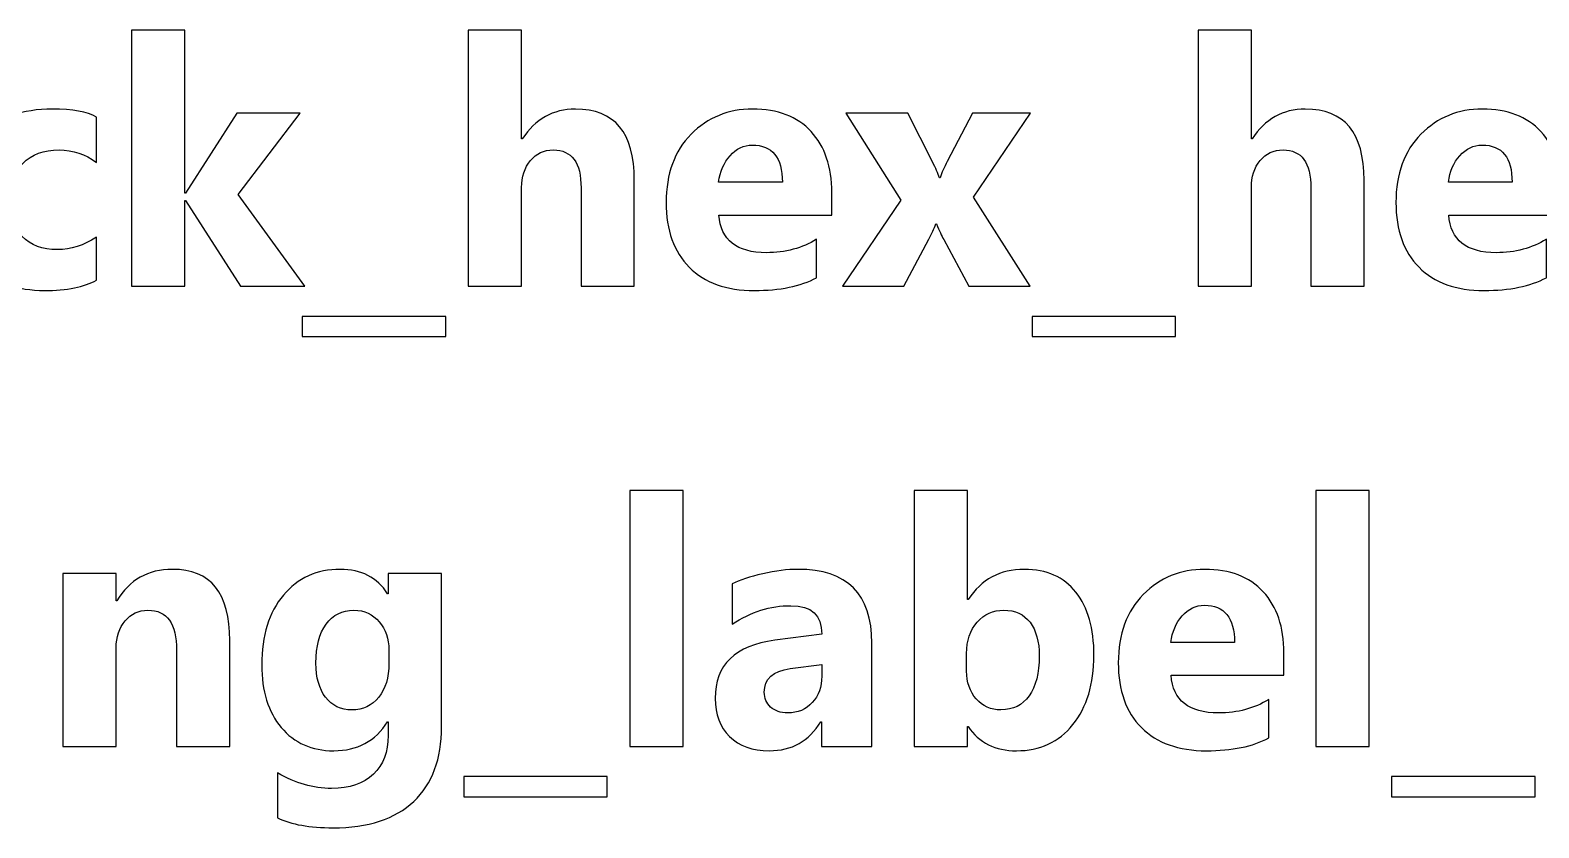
# Model space of a CAD drawing. Header units: centimetres. Extents: x -8 to 8, y -13.2 to 13.9.
# Drawn here: x -2.91 to 0.783, y 9.652 to 11.603 of the extents above; entities that cross this region are included whole.
import ezdxf

# ---------------------------------------------------------------- set-up
doc = ezdxf.new("R2010")
doc.units = ezdxf.units.CM
doc.header["$MEASUREMENT"] = 0
doc.layers.add('Layer 1', color=7, linetype='Continuous')

msp = doc.modelspace()

# ---------------------------------------------------------------- linework, layer by layer
at = {"layer": 'Layer 1'}
for points, knots in [([(-2.23838, 10.97678), (-2.23838, 10.97678), (-2.39516, 10.97678), (-2.39516, 10.97678), (-2.39516, 10.97678), (-2.39516, 10.97678), (-2.53034, 11.18675), (-2.53034, 11.18675), (-2.53034, 11.18675), (-2.53034, 11.18675), (-2.53204, 11.18675), (-2.53204, 11.18675), (-2.53204, 11.18675), (-2.53204, 11.18675), (-2.53204, 10.97678), (-2.53204, 10.97678), (-2.53204, 10.97678), (-2.53204, 10.97678), (-2.66257, 10.97678), (-2.66257, 10.97678), (-2.66257, 10.97678), (-2.66257, 10.97678), (-2.66257, 11.60346), (-2.66257, 11.60346), (-2.66257, 11.60346), (-2.66257, 11.60346), (-2.53204, 11.60346), (-2.53204, 11.60346), (-2.53204, 11.60346), (-2.53204, 11.60346), (-2.53204, 11.20453), (-2.53204, 11.20453), (-2.53204, 11.20453), (-2.53204, 11.20453), (-2.53034, 11.20453), (-2.53034, 11.20453), (-2.53034, 11.20453), (-2.53034, 11.20453), (-2.40419, 11.40012), (-2.40419, 11.40012), (-2.40419, 11.40012), (-2.40419, 11.40012), (-2.24925, 11.40012), (-2.24925, 11.40012), (-2.24925, 11.40012), (-2.24925, 11.40012), (-2.40095, 11.20129), (-2.40095, 11.20129), (-2.40095, 11.20129), (-2.40095, 11.20129), (-2.23838, 10.97678), (-2.23838, 10.97678)], [0, 0, 0, 0, 0.0714286, 0.0714286, 0.0714286, 0.0714286, 0.1428571, 0.1428571, 0.1428571, 0.1428571, 0.2142857, 0.2142857, 0.2142857, 0.2142857, 0.2857143, 0.2857143, 0.2857143, 0.2857143, 0.3571429, 0.3571429, 0.3571429, 0.3571429, 0.4285714, 0.4285714, 0.4285714, 0.4285714, 0.5, 0.5, 0.5, 0.5, 0.5714286, 0.5714286, 0.5714286, 0.5714286, 0.6428571, 0.6428571, 0.6428571, 0.6428571, 0.7142857, 0.7142857, 0.7142857, 0.7142857, 0.7857143, 0.7857143, 0.7857143, 0.7857143, 0.8571429, 0.8571429, 0.8571429, 0.8571429, 1, 1, 1, 1]), ([(-1.4315, 10.97678), (-1.4315, 10.97678), (-1.56175, 10.97678), (-1.56175, 10.97678), (-1.56175, 10.97678), (-1.56175, 10.97678), (-1.56175, 11.21738), (-1.56175, 11.21738), (-1.56175, 11.21738), (-1.56175, 11.27946), (-1.58433, 11.31037), (-1.62963, 11.31037), (-1.62963, 11.31037), (-1.65277, 11.31037), (-1.67154, 11.30176), (-1.68579, 11.2844), (-1.68579, 11.2844), (-1.70018, 11.26705), (-1.70738, 11.24489), (-1.70738, 11.21822), (-1.70738, 11.21822), (-1.70738, 11.21822), (-1.70738, 10.97678), (-1.70738, 10.97678), (-1.70738, 10.97678), (-1.70738, 10.97678), (-1.83791, 10.97678), (-1.83791, 10.97678), (-1.83791, 10.97678), (-1.83791, 10.97678), (-1.83791, 11.60346), (-1.83791, 11.60346), (-1.83791, 11.60346), (-1.83791, 11.60346), (-1.70738, 11.60346), (-1.70738, 11.60346), (-1.70738, 11.60346), (-1.70738, 11.60346), (-1.70738, 11.33732), (-1.70738, 11.33732), (-1.70738, 11.33732), (-1.70738, 11.33732), (-1.70568, 11.33732), (-1.70568, 11.33732), (-1.70568, 11.33732), (-1.67365, 11.386), (-1.63033, 11.41042), (-1.57544, 11.41042), (-1.57544, 11.41042), (-1.47948, 11.41042), (-1.4315, 11.35256), (-1.4315, 11.23685), (-1.4315, 11.23685), (-1.4315, 11.23685), (-1.4315, 10.97678), (-1.4315, 10.97678)], [0, 0, 0, 0, 0.0666667, 0.0666667, 0.0666667, 0.0666667, 0.1333333, 0.1333333, 0.1333333, 0.1333333, 0.2, 0.2, 0.2, 0.2, 0.2666667, 0.2666667, 0.2666667, 0.2666667, 0.3333333, 0.3333333, 0.3333333, 0.3333333, 0.4, 0.4, 0.4, 0.4, 0.4666667, 0.4666667, 0.4666667, 0.4666667, 0.5333333, 0.5333333, 0.5333333, 0.5333333, 0.6, 0.6, 0.6, 0.6, 0.6666667, 0.6666667, 0.6666667, 0.6666667, 0.7333333, 0.7333333, 0.7333333, 0.7333333, 0.8, 0.8, 0.8, 0.8, 0.8666667, 0.8666667, 0.8666667, 0.8666667, 1, 1, 1, 1]), ([(0.35512, 10.97678), (0.35512, 10.97678), (0.22487, 10.97678), (0.22487, 10.97678), (0.22487, 10.97678), (0.22487, 10.97678), (0.22487, 11.21738), (0.22487, 11.21738), (0.22487, 11.21738), (0.22487, 11.27946), (0.20229, 11.31037), (0.15699, 11.31037), (0.15699, 11.31037), (0.13385, 11.31037), (0.11508, 11.30176), (0.10083, 11.2844), (0.10083, 11.2844), (0.08644, 11.26705), (0.07924, 11.24489), (0.07924, 11.21822), (0.07924, 11.21822), (0.07924, 11.21822), (0.07924, 10.97678), (0.07924, 10.97678), (0.07924, 10.97678), (0.07924, 10.97678), (-0.05129, 10.97678), (-0.05129, 10.97678), (-0.05129, 10.97678), (-0.05129, 10.97678), (-0.05129, 11.60346), (-0.05129, 11.60346), (-0.05129, 11.60346), (-0.05129, 11.60346), (0.07924, 11.60346), (0.07924, 11.60346), (0.07924, 11.60346), (0.07924, 11.60346), (0.07924, 11.33732), (0.07924, 11.33732), (0.07924, 11.33732), (0.07924, 11.33732), (0.08094, 11.33732), (0.08094, 11.33732), (0.08094, 11.33732), (0.11297, 11.386), (0.15629, 11.41042), (0.21118, 11.41042), (0.21118, 11.41042), (0.30714, 11.41042), (0.35512, 11.35256), (0.35512, 11.23685), (0.35512, 11.23685), (0.35512, 11.23685), (0.35512, 10.97678), (0.35512, 10.97678)], [0, 0, 0, 0, 0.0666667, 0.0666667, 0.0666667, 0.0666667, 0.1333333, 0.1333333, 0.1333333, 0.1333333, 0.2, 0.2, 0.2, 0.2, 0.2666667, 0.2666667, 0.2666667, 0.2666667, 0.3333333, 0.3333333, 0.3333333, 0.3333333, 0.4, 0.4, 0.4, 0.4, 0.4666667, 0.4666667, 0.4666667, 0.4666667, 0.5333333, 0.5333333, 0.5333333, 0.5333333, 0.6, 0.6, 0.6, 0.6, 0.6666667, 0.6666667, 0.6666667, 0.6666667, 0.7333333, 0.7333333, 0.7333333, 0.7333333, 0.8, 0.8, 0.8, 0.8, 0.8666667, 0.8666667, 0.8666667, 0.8666667, 1, 1, 1, 1]), ([(-2.74822, 10.99202), (-2.77771, 10.97495), (-2.82033, 10.96648), (-2.87593, 10.96648), (-2.87593, 10.96648), (-2.94098, 10.96648), (-2.99361, 10.98609), (-3.03383, 11.0256), (-3.03383, 11.0256), (-3.07405, 11.06497), (-3.09423, 11.11577), (-3.09423, 11.17815), (-3.09423, 11.17815), (-3.09423, 11.25011), (-3.07264, 11.3067), (-3.0296, 11.34819), (-3.0296, 11.34819), (-2.98642, 11.38967), (-2.9287, 11.41042), (-2.85645, 11.41042), (-2.85645, 11.41042), (-2.80664, 11.41042), (-2.77052, 11.40378), (-2.74822, 11.39066), (-2.74822, 11.39066), (-2.74822, 11.39066), (-2.74822, 11.27975), (-2.74822, 11.27975), (-2.74822, 11.27975), (-2.77545, 11.30021), (-2.80593, 11.31037), (-2.83952, 11.31037), (-2.83952, 11.31037), (-2.87705, 11.31037), (-2.90669, 11.2995), (-2.9287, 11.27749), (-2.9287, 11.27749), (-2.95057, 11.25562), (-2.96158, 11.22542), (-2.96158, 11.18675), (-2.96158, 11.18675), (-2.96158, 11.14936), (-2.951, 11.11987), (-2.93011, 11.09856), (-2.93011, 11.09856), (-2.90923, 11.07711), (-2.8803, 11.06653), (-2.84375, 11.06653), (-2.84375, 11.06653), (-2.81116, 11.06653), (-2.77941, 11.07669), (-2.74822, 11.09715), (-2.74822, 11.09715), (-2.74822, 11.09715), (-2.74822, 10.99202), (-2.74822, 10.99202)], [0, 0, 0, 0, 0.0666667, 0.0666667, 0.0666667, 0.0666667, 0.1333333, 0.1333333, 0.1333333, 0.1333333, 0.2, 0.2, 0.2, 0.2, 0.2666667, 0.2666667, 0.2666667, 0.2666667, 0.3333333, 0.3333333, 0.3333333, 0.3333333, 0.4, 0.4, 0.4, 0.4, 0.4666667, 0.4666667, 0.4666667, 0.4666667, 0.5333333, 0.5333333, 0.5333333, 0.5333333, 0.6, 0.6, 0.6, 0.6, 0.6666667, 0.6666667, 0.6666667, 0.6666667, 0.7333333, 0.7333333, 0.7333333, 0.7333333, 0.8, 0.8, 0.8, 0.8, 0.8666667, 0.8666667, 0.8666667, 0.8666667, 1, 1, 1, 1]), ([(-0.94791, 11.15119), (-0.94791, 11.15119), (-1.22407, 11.15119), (-1.22407, 11.15119), (-1.22407, 11.15119), (-1.21969, 11.08981), (-1.18089, 11.05905), (-1.10793, 11.05905), (-1.10793, 11.05905), (-1.06136, 11.05905), (-1.02044, 11.07005), (-0.98516, 11.09207), (-0.98516, 11.09207), (-0.98516, 11.09207), (-0.98516, 10.99781), (-0.98516, 10.99781), (-0.98516, 10.99781), (-1.02425, 10.97692), (-1.07505, 10.96648), (-1.13771, 10.96648), (-1.13771, 10.96648), (-1.206, 10.96648), (-1.25906, 10.98539), (-1.29688, 11.02335), (-1.29688, 11.02335), (-1.33456, 11.06116), (-1.35347, 11.11408), (-1.35347, 11.18182), (-1.35347, 11.18182), (-1.35347, 11.25209), (-1.33315, 11.30783), (-1.29222, 11.34889), (-1.29222, 11.34889), (-1.25144, 11.38995), (-1.20135, 11.41042), (-1.1418, 11.41042), (-1.1418, 11.41042), (-1.08013, 11.41042), (-1.0323, 11.39207), (-0.99857, 11.35552), (-0.99857, 11.35552), (-0.96484, 11.31883), (-0.94791, 11.26902), (-0.94791, 11.20623), (-0.94791, 11.20623), (-0.94791, 11.20623), (-0.94791, 11.15119), (-0.94791, 11.15119)], [0, 0, 0, 0, 0.0769231, 0.0769231, 0.0769231, 0.0769231, 0.1538462, 0.1538462, 0.1538462, 0.1538462, 0.2307692, 0.2307692, 0.2307692, 0.2307692, 0.3076923, 0.3076923, 0.3076923, 0.3076923, 0.3846154, 0.3846154, 0.3846154, 0.3846154, 0.4615385, 0.4615385, 0.4615385, 0.4615385, 0.5384615, 0.5384615, 0.5384615, 0.5384615, 0.6153846, 0.6153846, 0.6153846, 0.6153846, 0.6923077, 0.6923077, 0.6923077, 0.6923077, 0.7692308, 0.7692308, 0.7692308, 0.7692308, 0.8461538, 0.8461538, 0.8461538, 0.8461538, 1, 1, 1, 1]), ([(-0.46136, 11.40012), (-0.46136, 11.40012), (-0.60106, 11.19508), (-0.60106, 11.19508), (-0.60106, 11.19508), (-0.60106, 11.19508), (-0.4622, 10.97678), (-0.4622, 10.97678), (-0.4622, 10.97678), (-0.4622, 10.97678), (-0.61263, 10.97678), (-0.61263, 10.97678), (-0.61263, 10.97678), (-0.61263, 10.97678), (-0.67387, 11.09094), (-0.67387, 11.09094), (-0.67387, 11.09094), (-0.67881, 11.09997), (-0.68474, 11.11281), (-0.69165, 11.12932), (-0.69165, 11.12932), (-0.69165, 11.12932), (-0.6932, 11.12932), (-0.6932, 11.12932), (-0.6932, 11.12932), (-0.69744, 11.11775), (-0.70308, 11.10533), (-0.71028, 11.09207), (-0.71028, 11.09207), (-0.71028, 11.09207), (-0.7718, 10.97678), (-0.7718, 10.97678), (-0.7718, 10.97678), (-0.7718, 10.97678), (-0.92194, 10.97678), (-0.92194, 10.97678), (-0.92194, 10.97678), (-0.92194, 10.97678), (-0.77886, 11.1876), (-0.77886, 11.1876), (-0.77886, 11.1876), (-0.77886, 11.1876), (-0.9132, 11.40012), (-0.9132, 11.40012), (-0.9132, 11.40012), (-0.9132, 11.40012), (-0.76192, 11.40012), (-0.76192, 11.40012), (-0.76192, 11.40012), (-0.76192, 11.40012), (-0.70153, 11.28144), (-0.70153, 11.28144), (-0.70153, 11.28144), (-0.69348, 11.26578), (-0.68784, 11.25251), (-0.68459, 11.24179), (-0.68459, 11.24179), (-0.68459, 11.24179), (-0.6829, 11.24179), (-0.6829, 11.24179), (-0.6829, 11.24179), (-0.67853, 11.25477), (-0.6726, 11.26818), (-0.66512, 11.28229), (-0.66512, 11.28229), (-0.66512, 11.28229), (-0.6036, 11.40012), (-0.6036, 11.40012), (-0.6036, 11.40012), (-0.6036, 11.40012), (-0.46136, 11.40012), (-0.46136, 11.40012)], [0, 0, 0, 0, 0.0526316, 0.0526316, 0.0526316, 0.0526316, 0.1052632, 0.1052632, 0.1052632, 0.1052632, 0.1578947, 0.1578947, 0.1578947, 0.1578947, 0.2105263, 0.2105263, 0.2105263, 0.2105263, 0.2631579, 0.2631579, 0.2631579, 0.2631579, 0.3157895, 0.3157895, 0.3157895, 0.3157895, 0.3684211, 0.3684211, 0.3684211, 0.3684211, 0.4210526, 0.4210526, 0.4210526, 0.4210526, 0.4736842, 0.4736842, 0.4736842, 0.4736842, 0.5263158, 0.5263158, 0.5263158, 0.5263158, 0.5789474, 0.5789474, 0.5789474, 0.5789474, 0.6315789, 0.6315789, 0.6315789, 0.6315789, 0.6842105, 0.6842105, 0.6842105, 0.6842105, 0.7368421, 0.7368421, 0.7368421, 0.7368421, 0.7894737, 0.7894737, 0.7894737, 0.7894737, 0.8421053, 0.8421053, 0.8421053, 0.8421053, 0.8947368, 0.8947368, 0.8947368, 0.8947368, 1, 1, 1, 1]), ([(0.83871, 11.15119), (0.83871, 11.15119), (0.56255, 11.15119), (0.56255, 11.15119), (0.56255, 11.15119), (0.56693, 11.08981), (0.60573, 11.05905), (0.67869, 11.05905), (0.67869, 11.05905), (0.72526, 11.05905), (0.76618, 11.07005), (0.80146, 11.09207), (0.80146, 11.09207), (0.80146, 11.09207), (0.80146, 10.99781), (0.80146, 10.99781), (0.80146, 10.99781), (0.76237, 10.97692), (0.71157, 10.96648), (0.64891, 10.96648), (0.64891, 10.96648), (0.58062, 10.96648), (0.52756, 10.98539), (0.48974, 11.02335), (0.48974, 11.02335), (0.45206, 11.06116), (0.43315, 11.11408), (0.43315, 11.18182), (0.43315, 11.18182), (0.43315, 11.25209), (0.45347, 11.30783), (0.4944, 11.34889), (0.4944, 11.34889), (0.53518, 11.38995), (0.58527, 11.41042), (0.64482, 11.41042), (0.64482, 11.41042), (0.70649, 11.41042), (0.75432, 11.39207), (0.78805, 11.35552), (0.78805, 11.35552), (0.82178, 11.31883), (0.83871, 11.26902), (0.83871, 11.20623), (0.83871, 11.20623), (0.83871, 11.20623), (0.83871, 11.15119), (0.83871, 11.15119)], [0, 0, 0, 0, 0.0769231, 0.0769231, 0.0769231, 0.0769231, 0.1538462, 0.1538462, 0.1538462, 0.1538462, 0.2307692, 0.2307692, 0.2307692, 0.2307692, 0.3076923, 0.3076923, 0.3076923, 0.3076923, 0.3846154, 0.3846154, 0.3846154, 0.3846154, 0.4615385, 0.4615385, 0.4615385, 0.4615385, 0.5384615, 0.5384615, 0.5384615, 0.5384615, 0.6153846, 0.6153846, 0.6153846, 0.6153846, 0.6923077, 0.6923077, 0.6923077, 0.6923077, 0.7692308, 0.7692308, 0.7692308, 0.7692308, 0.8461538, 0.8461538, 0.8461538, 0.8461538, 1, 1, 1, 1]), ([(-1.06898, 11.23149), (-1.06898, 11.29202), (-1.09354, 11.32236), (-1.14264, 11.32236), (-1.14264, 11.32236), (-1.16353, 11.32236), (-1.18173, 11.31375), (-1.19697, 11.2964), (-1.19697, 11.2964), (-1.21235, 11.27904), (-1.22153, 11.25731), (-1.22491, 11.23149), (-1.22491, 11.23149), (-1.22491, 11.23149), (-1.06898, 11.23149), (-1.06898, 11.23149)], [0, 0, 0, 0, 0.2, 0.2, 0.2, 0.2, 0.4, 0.4, 0.4, 0.4, 0.6, 0.6, 0.6, 0.6, 1, 1, 1, 1]), ([(0.71764, 11.23149), (0.71764, 11.29202), (0.69308, 11.32236), (0.64398, 11.32236), (0.64398, 11.32236), (0.62309, 11.32236), (0.60489, 11.31375), (0.58965, 11.2964), (0.58965, 11.2964), (0.57427, 11.27904), (0.56509, 11.25731), (0.56171, 11.23149), (0.56171, 11.23149), (0.56171, 11.23149), (0.71764, 11.23149), (0.71764, 11.23149)], [0, 0, 0, 0, 0.2, 0.2, 0.2, 0.2, 0.4, 0.4, 0.4, 0.4, 0.6, 0.6, 0.6, 0.6, 1, 1, 1, 1]), ([(-1.89294, 10.85401), (-1.89294, 10.85401), (-2.24431, 10.85401), (-2.24431, 10.85401), (-2.24431, 10.85401), (-2.24431, 10.85401), (-2.24431, 10.90326), (-2.24431, 10.90326), (-2.24431, 10.90326), (-2.24431, 10.90326), (-1.89294, 10.90326), (-1.89294, 10.90326), (-1.89294, 10.90326), (-1.89294, 10.90326), (-1.89294, 10.85401), (-1.89294, 10.85401)], [0, 0, 0, 0, 0.2, 0.2, 0.2, 0.2, 0.4, 0.4, 0.4, 0.4, 0.6, 0.6, 0.6, 0.6, 1, 1, 1, 1]), ([(-0.10632, 10.85401), (-0.10632, 10.85401), (-0.45769, 10.85401), (-0.45769, 10.85401), (-0.45769, 10.85401), (-0.45769, 10.85401), (-0.45769, 10.90326), (-0.45769, 10.90326), (-0.45769, 10.90326), (-0.45769, 10.90326), (-0.10632, 10.90326), (-0.10632, 10.90326), (-0.10632, 10.90326), (-0.10632, 10.90326), (-0.10632, 10.85401), (-0.10632, 10.85401)], [0, 0, 0, 0, 0.2, 0.2, 0.2, 0.2, 0.4, 0.4, 0.4, 0.4, 0.6, 0.6, 0.6, 0.6, 1, 1, 1, 1]), ([(-1.31207, 9.85057), (-1.31207, 9.85057), (-1.4426, 9.85057), (-1.4426, 9.85057), (-1.4426, 9.85057), (-1.4426, 9.85057), (-1.4426, 10.47725), (-1.4426, 10.47725), (-1.4426, 10.47725), (-1.4426, 10.47725), (-1.31207, 10.47725), (-1.31207, 10.47725), (-1.31207, 10.47725), (-1.31207, 10.47725), (-1.31207, 9.85057), (-1.31207, 9.85057)], [0, 0, 0, 0, 0.2, 0.2, 0.2, 0.2, 0.4, 0.4, 0.4, 0.4, 0.6, 0.6, 0.6, 0.6, 1, 1, 1, 1]), ([(-0.61412, 9.89982), (-0.61412, 9.89982), (-0.61582, 9.89982), (-0.61582, 9.89982), (-0.61582, 9.89982), (-0.61582, 9.89982), (-0.61582, 9.85057), (-0.61582, 9.85057), (-0.61582, 9.85057), (-0.61582, 9.85057), (-0.74635, 9.85057), (-0.74635, 9.85057), (-0.74635, 9.85057), (-0.74635, 9.85057), (-0.74635, 10.47725), (-0.74635, 10.47725), (-0.74635, 10.47725), (-0.74635, 10.47725), (-0.61582, 10.47725), (-0.61582, 10.47725), (-0.61582, 10.47725), (-0.61582, 10.47725), (-0.61582, 10.21026), (-0.61582, 10.21026), (-0.61582, 10.21026), (-0.61582, 10.21026), (-0.61412, 10.21026), (-0.61412, 10.21026), (-0.61412, 10.21026), (-0.58181, 10.25951), (-0.53595, 10.28421), (-0.4764, 10.28421), (-0.4764, 10.28421), (-0.42193, 10.28421), (-0.37988, 10.26544), (-0.35039, 10.22804), (-0.35039, 10.22804), (-0.32089, 10.19051), (-0.30608, 10.13928), (-0.30608, 10.07423), (-0.30608, 10.07423), (-0.30608, 10.00368), (-0.32329, 9.94709), (-0.35772, 9.90433), (-0.35772, 9.90433), (-0.3923, 9.86158), (-0.4383, 9.84027), (-0.49587, 9.84027), (-0.49587, 9.84027), (-0.54794, 9.84027), (-0.58731, 9.86002), (-0.61412, 9.89982)], [0, 0, 0, 0, 0.0714286, 0.0714286, 0.0714286, 0.0714286, 0.1428571, 0.1428571, 0.1428571, 0.1428571, 0.2142857, 0.2142857, 0.2142857, 0.2142857, 0.2857143, 0.2857143, 0.2857143, 0.2857143, 0.3571429, 0.3571429, 0.3571429, 0.3571429, 0.4285714, 0.4285714, 0.4285714, 0.4285714, 0.5, 0.5, 0.5, 0.5, 0.5714286, 0.5714286, 0.5714286, 0.5714286, 0.6428571, 0.6428571, 0.6428571, 0.6428571, 0.7142857, 0.7142857, 0.7142857, 0.7142857, 0.7857143, 0.7857143, 0.7857143, 0.7857143, 0.8571429, 0.8571429, 0.8571429, 0.8571429, 1, 1, 1, 1]), ([(0.36731, 9.85057), (0.36731, 9.85057), (0.23678, 9.85057), (0.23678, 9.85057), (0.23678, 9.85057), (0.23678, 9.85057), (0.23678, 10.47725), (0.23678, 10.47725), (0.23678, 10.47725), (0.23678, 10.47725), (0.36731, 10.47725), (0.36731, 10.47725), (0.36731, 10.47725), (0.36731, 10.47725), (0.36731, 9.85057), (0.36731, 9.85057)], [0, 0, 0, 0, 0.2, 0.2, 0.2, 0.2, 0.4, 0.4, 0.4, 0.4, 0.6, 0.6, 0.6, 0.6, 1, 1, 1, 1]), ([(-2.42164, 9.85057), (-2.42164, 9.85057), (-2.55188, 9.85057), (-2.55188, 9.85057), (-2.55188, 9.85057), (-2.55188, 9.85057), (-2.55188, 10.0858), (-2.55188, 10.0858), (-2.55188, 10.0858), (-2.55188, 10.15142), (-2.57531, 10.18416), (-2.62216, 10.18416), (-2.62216, 10.18416), (-2.64473, 10.18416), (-2.66336, 10.17555), (-2.67789, 10.15819), (-2.67789, 10.15819), (-2.69257, 10.14084), (-2.69991, 10.11868), (-2.69991, 10.09201), (-2.69991, 10.09201), (-2.69991, 10.09201), (-2.69991, 9.85057), (-2.69991, 9.85057), (-2.69991, 9.85057), (-2.69991, 9.85057), (-2.83044, 9.85057), (-2.83044, 9.85057), (-2.83044, 9.85057), (-2.83044, 9.85057), (-2.83044, 10.27391), (-2.83044, 10.27391), (-2.83044, 10.27391), (-2.83044, 10.27391), (-2.69991, 10.27391), (-2.69991, 10.27391), (-2.69991, 10.27391), (-2.69991, 10.27391), (-2.69991, 10.20688), (-2.69991, 10.20688), (-2.69991, 10.20688), (-2.69991, 10.20688), (-2.69821, 10.20688), (-2.69821, 10.20688), (-2.69821, 10.20688), (-2.66703, 10.25852), (-2.62173, 10.28421), (-2.56218, 10.28421), (-2.56218, 10.28421), (-2.46849, 10.28421), (-2.42164, 10.22607), (-2.42164, 10.10979), (-2.42164, 10.10979), (-2.42164, 10.10979), (-2.42164, 9.85057), (-2.42164, 9.85057)], [0, 0, 0, 0, 0.0666667, 0.0666667, 0.0666667, 0.0666667, 0.1333333, 0.1333333, 0.1333333, 0.1333333, 0.2, 0.2, 0.2, 0.2, 0.2666667, 0.2666667, 0.2666667, 0.2666667, 0.3333333, 0.3333333, 0.3333333, 0.3333333, 0.4, 0.4, 0.4, 0.4, 0.4666667, 0.4666667, 0.4666667, 0.4666667, 0.5333333, 0.5333333, 0.5333333, 0.5333333, 0.6, 0.6, 0.6, 0.6, 0.6666667, 0.6666667, 0.6666667, 0.6666667, 0.7333333, 0.7333333, 0.7333333, 0.7333333, 0.8, 0.8, 0.8, 0.8, 0.8666667, 0.8666667, 0.8666667, 0.8666667, 1, 1, 1, 1]), ([(-1.90319, 9.89897), (-1.90319, 9.82037), (-1.92591, 9.75955), (-1.97134, 9.71637), (-1.97134, 9.71637), (-2.01692, 9.67333), (-2.08268, 9.65174), (-2.16904, 9.65174), (-2.16904, 9.65174), (-2.22605, 9.65174), (-2.27121, 9.65979), (-2.30465, 9.67616), (-2.30465, 9.67616), (-2.30465, 9.67616), (-2.30465, 9.78608), (-2.30465, 9.78608), (-2.30465, 9.78608), (-2.26105, 9.76068), (-2.21716, 9.74798), (-2.17271, 9.74798), (-2.17271, 9.74798), (-2.12868, 9.74798), (-2.09439, 9.75969), (-2.07026, 9.78298), (-2.07026, 9.78298), (-2.04599, 9.80626), (-2.03386, 9.83787), (-2.03386, 9.8778), (-2.03386, 9.8778), (-2.03386, 9.8778), (-2.03386, 9.91139), (-2.03386, 9.91139), (-2.03386, 9.91139), (-2.03386, 9.91139), (-2.03541, 9.91139), (-2.03541, 9.91139), (-2.03541, 9.91139), (-2.06518, 9.86398), (-2.10921, 9.84027), (-2.16735, 9.84027), (-2.16735, 9.84027), (-2.22139, 9.84027), (-2.26415, 9.85932), (-2.2959, 9.89728), (-2.2959, 9.89728), (-2.32765, 9.93538), (-2.34346, 9.98632), (-2.34346, 10.05024), (-2.34346, 10.05024), (-2.34346, 10.12193), (-2.32582, 10.1788), (-2.29054, 10.22099), (-2.29054, 10.22099), (-2.25526, 10.26318), (-2.20883, 10.28421), (-2.15126, 10.28421), (-2.15126, 10.28421), (-2.09976, 10.28421), (-2.06109, 10.26445), (-2.03541, 10.22466), (-2.03541, 10.22466), (-2.03541, 10.22466), (-2.03386, 10.22466), (-2.03386, 10.22466), (-2.03386, 10.22466), (-2.03386, 10.22466), (-2.03386, 10.27391), (-2.03386, 10.27391), (-2.03386, 10.27391), (-2.03386, 10.27391), (-1.90319, 10.27391), (-1.90319, 10.27391), (-1.90319, 10.27391), (-1.90319, 10.27391), (-1.90319, 9.89897), (-1.90319, 9.89897)], [0, 0, 0, 0, 0.05, 0.05, 0.05, 0.05, 0.1, 0.1, 0.1, 0.1, 0.15, 0.15, 0.15, 0.15, 0.2, 0.2, 0.2, 0.2, 0.25, 0.25, 0.25, 0.25, 0.3, 0.3, 0.3, 0.3, 0.35, 0.35, 0.35, 0.35, 0.4, 0.4, 0.4, 0.4, 0.45, 0.45, 0.45, 0.45, 0.5, 0.5, 0.5, 0.5, 0.55, 0.55, 0.55, 0.55, 0.6, 0.6, 0.6, 0.6, 0.65, 0.65, 0.65, 0.65, 0.7, 0.7, 0.7, 0.7, 0.75, 0.75, 0.75, 0.75, 0.8, 0.8, 0.8, 0.8, 0.85, 0.85, 0.85, 0.85, 0.9, 0.9, 0.9, 0.9, 1, 1, 1, 1]), ([(-0.84978, 9.85057), (-0.84978, 9.85057), (-0.9734, 9.85057), (-0.9734, 9.85057), (-0.9734, 9.85057), (-0.9734, 9.85057), (-0.9734, 9.91139), (-0.9734, 9.91139), (-0.9734, 9.91139), (-0.9734, 9.91139), (-0.97509, 9.91139), (-0.97509, 9.91139), (-0.97509, 9.91139), (-1.00345, 9.86398), (-1.0455, 9.84027), (-1.10124, 9.84027), (-1.10124, 9.84027), (-1.14231, 9.84027), (-1.17462, 9.85184), (-1.19819, 9.87512), (-1.19819, 9.87512), (-1.22175, 9.89841), (-1.23346, 9.92959), (-1.23346, 9.9684), (-1.23346, 9.9684), (-1.23346, 10.05053), (-1.18478, 10.09794), (-1.08755, 10.11064), (-1.08755, 10.11064), (-1.08755, 10.11064), (-0.97255, 10.12588), (-0.97255, 10.12588), (-0.97255, 10.12588), (-0.97255, 10.17216), (-0.99767, 10.19531), (-1.0479, 10.19531), (-1.0479, 10.19531), (-1.09828, 10.19531), (-1.14626, 10.18035), (-1.1917, 10.15029), (-1.1917, 10.15029), (-1.1917, 10.15029), (-1.1917, 10.24865), (-1.1917, 10.24865), (-1.1917, 10.24865), (-1.17349, 10.2581), (-1.14866, 10.26628), (-1.11705, 10.27348), (-1.11705, 10.27348), (-1.08558, 10.28068), (-1.05679, 10.28421), (-1.03083, 10.28421), (-1.03083, 10.28421), (-0.91018, 10.28421), (-0.84978, 10.22395), (-0.84978, 10.10358), (-0.84978, 10.10358), (-0.84978, 10.10358), (-0.84978, 9.85057), (-0.84978, 9.85057)], [0, 0, 0, 0, 0.0625, 0.0625, 0.0625, 0.0625, 0.125, 0.125, 0.125, 0.125, 0.1875, 0.1875, 0.1875, 0.1875, 0.25, 0.25, 0.25, 0.25, 0.3125, 0.3125, 0.3125, 0.3125, 0.375, 0.375, 0.375, 0.375, 0.4375, 0.4375, 0.4375, 0.4375, 0.5, 0.5, 0.5, 0.5, 0.5625, 0.5625, 0.5625, 0.5625, 0.625, 0.625, 0.625, 0.625, 0.6875, 0.6875, 0.6875, 0.6875, 0.75, 0.75, 0.75, 0.75, 0.8125, 0.8125, 0.8125, 0.8125, 0.875, 0.875, 0.875, 0.875, 1, 1, 1, 1]), ([(0.15903, 10.02498), (0.15903, 10.02498), (-0.11713, 10.02498), (-0.11713, 10.02498), (-0.11713, 10.02498), (-0.11275, 9.9636), (-0.07395, 9.93284), (-0.00099, 9.93284), (-0.00099, 9.93284), (0.04558, 9.93284), (0.0865, 9.94384), (0.12178, 9.96586), (0.12178, 9.96586), (0.12178, 9.96586), (0.12178, 9.8716), (0.12178, 9.8716), (0.12178, 9.8716), (0.08269, 9.85071), (0.03189, 9.84027), (-0.03077, 9.84027), (-0.03077, 9.84027), (-0.09906, 9.84027), (-0.15212, 9.85918), (-0.18994, 9.89714), (-0.18994, 9.89714), (-0.22762, 9.93495), (-0.24653, 9.98787), (-0.24653, 10.05561), (-0.24653, 10.05561), (-0.24653, 10.12588), (-0.22621, 10.18162), (-0.18528, 10.22268), (-0.18528, 10.22268), (-0.1445, 10.26374), (-0.09441, 10.28421), (-0.03486, 10.28421), (-0.03486, 10.28421), (0.02681, 10.28421), (0.07464, 10.26586), (0.10837, 10.22931), (0.10837, 10.22931), (0.1421, 10.19262), (0.15903, 10.14281), (0.15903, 10.08002), (0.15903, 10.08002), (0.15903, 10.08002), (0.15903, 10.02498), (0.15903, 10.02498)], [0, 0, 0, 0, 0.0769231, 0.0769231, 0.0769231, 0.0769231, 0.1538462, 0.1538462, 0.1538462, 0.1538462, 0.2307692, 0.2307692, 0.2307692, 0.2307692, 0.3076923, 0.3076923, 0.3076923, 0.3076923, 0.3846154, 0.3846154, 0.3846154, 0.3846154, 0.4615385, 0.4615385, 0.4615385, 0.4615385, 0.5384615, 0.5384615, 0.5384615, 0.5384615, 0.6153846, 0.6153846, 0.6153846, 0.6153846, 0.6923077, 0.6923077, 0.6923077, 0.6923077, 0.7692308, 0.7692308, 0.7692308, 0.7692308, 0.8461538, 0.8461538, 0.8461538, 0.8461538, 1, 1, 1, 1]), ([(0.03796, 10.10528), (0.03796, 10.16581), (0.0134, 10.19615), (-0.0357, 10.19615), (-0.0357, 10.19615), (-0.05659, 10.19615), (-0.07479, 10.18754), (-0.09003, 10.17019), (-0.09003, 10.17019), (-0.10541, 10.15283), (-0.11459, 10.1311), (-0.11797, 10.10528), (-0.11797, 10.10528), (-0.11797, 10.10528), (0.03796, 10.10528), (0.03796, 10.10528)], [0, 0, 0, 0, 0.2, 0.2, 0.2, 0.2, 0.4, 0.4, 0.4, 0.4, 0.6, 0.6, 0.6, 0.6, 1, 1, 1, 1]), ([(-2.03216, 10.05391), (-2.03216, 10.05391), (-2.03216, 10.0875), (-2.03216, 10.0875), (-2.03216, 10.0875), (-2.03216, 10.11417), (-2.04007, 10.13703), (-2.05587, 10.15594), (-2.05587, 10.15594), (-2.07182, 10.1747), (-2.09242, 10.18416), (-2.11768, 10.18416), (-2.11768, 10.18416), (-2.14675, 10.18416), (-2.16946, 10.17287), (-2.18597, 10.15029), (-2.18597, 10.15029), (-2.20248, 10.12771), (-2.21081, 10.09582), (-2.21081, 10.05476), (-2.21081, 10.05476), (-2.21081, 10.01948), (-2.20291, 9.99168), (-2.18724, 9.97108), (-2.18724, 9.97108), (-2.17144, 9.95048), (-2.14999, 9.94032), (-2.12276, 9.94032), (-2.12276, 9.94032), (-2.09566, 9.94032), (-2.07379, 9.95062), (-2.05714, 9.9715), (-2.05714, 9.9715), (-2.04049, 9.99225), (-2.03216, 10.01976), (-2.03216, 10.05391)], [0, 0, 0, 0, 0.1, 0.1, 0.1, 0.1, 0.2, 0.2, 0.2, 0.2, 0.3, 0.3, 0.3, 0.3, 0.4, 0.4, 0.4, 0.4, 0.5, 0.5, 0.5, 0.5, 0.6, 0.6, 0.6, 0.6, 0.7, 0.7, 0.7, 0.7, 0.8, 0.8, 0.8, 0.8, 1, 1, 1, 1]), ([(-0.61779, 10.07832), (-0.61779, 10.07832), (-0.61779, 10.035), (-0.61779, 10.035), (-0.61779, 10.035), (-0.61779, 10.00763), (-0.61003, 9.98505), (-0.59423, 9.96713), (-0.59423, 9.96713), (-0.57856, 9.94921), (-0.55839, 9.94032), (-0.53383, 9.94032), (-0.53383, 9.94032), (-0.5042, 9.94032), (-0.48106, 9.95175), (-0.46469, 9.97475), (-0.46469, 9.97475), (-0.44832, 9.99775), (-0.43999, 10.03035), (-0.43999, 10.07254), (-0.43999, 10.07254), (-0.43999, 10.10753), (-0.44761, 10.13491), (-0.46257, 10.15467), (-0.46257, 10.15467), (-0.47767, 10.17428), (-0.49898, 10.18416), (-0.52692, 10.18416), (-0.52692, 10.18416), (-0.55302, 10.18416), (-0.57475, 10.17442), (-0.59197, 10.15481), (-0.59197, 10.15481), (-0.60919, 10.13533), (-0.61779, 10.10979), (-0.61779, 10.07832)], [0, 0, 0, 0, 0.1, 0.1, 0.1, 0.1, 0.2, 0.2, 0.2, 0.2, 0.3, 0.3, 0.3, 0.3, 0.4, 0.4, 0.4, 0.4, 0.5, 0.5, 0.5, 0.5, 0.6, 0.6, 0.6, 0.6, 0.7, 0.7, 0.7, 0.7, 0.8, 0.8, 0.8, 0.8, 1, 1, 1, 1]), ([(-0.97255, 10.02259), (-0.97255, 10.02259), (-0.97255, 10.05109), (-0.97255, 10.05109), (-0.97255, 10.05109), (-0.97255, 10.05109), (-1.04945, 10.04121), (-1.04945, 10.04121), (-1.04945, 10.04121), (-1.09193, 10.03571), (-1.1131, 10.01652), (-1.1131, 9.98364), (-1.1131, 9.98364), (-1.1131, 9.96882), (-1.10802, 9.95654), (-1.09771, 9.94709), (-1.09771, 9.94709), (-1.08727, 9.93764), (-1.0733, 9.93284), (-1.05566, 9.93284), (-1.05566, 9.93284), (-1.03111, 9.93284), (-1.01121, 9.9413), (-0.99569, 9.95824), (-0.99569, 9.95824), (-0.98031, 9.97517), (-0.97255, 9.99662), (-0.97255, 10.02259)], [0, 0, 0, 0, 0.125, 0.125, 0.125, 0.125, 0.25, 0.25, 0.25, 0.25, 0.375, 0.375, 0.375, 0.375, 0.5, 0.5, 0.5, 0.5, 0.625, 0.625, 0.625, 0.625, 0.75, 0.75, 0.75, 0.75, 1, 1, 1, 1]), ([(-1.49763, 9.7278), (-1.49763, 9.7278), (-1.849, 9.7278), (-1.849, 9.7278), (-1.849, 9.7278), (-1.849, 9.7278), (-1.849, 9.77705), (-1.849, 9.77705), (-1.849, 9.77705), (-1.849, 9.77705), (-1.49763, 9.77705), (-1.49763, 9.77705), (-1.49763, 9.77705), (-1.49763, 9.77705), (-1.49763, 9.7278), (-1.49763, 9.7278)], [0, 0, 0, 0, 0.2, 0.2, 0.2, 0.2, 0.4, 0.4, 0.4, 0.4, 0.6, 0.6, 0.6, 0.6, 1, 1, 1, 1]), ([(0.77372, 9.7278), (0.77372, 9.7278), (0.42235, 9.7278), (0.42235, 9.7278), (0.42235, 9.7278), (0.42235, 9.7278), (0.42235, 9.77705), (0.42235, 9.77705), (0.42235, 9.77705), (0.42235, 9.77705), (0.77372, 9.77705), (0.77372, 9.77705), (0.77372, 9.77705), (0.77372, 9.77705), (0.77372, 9.7278), (0.77372, 9.7278)], [0, 0, 0, 0, 0.2, 0.2, 0.2, 0.2, 0.4, 0.4, 0.4, 0.4, 0.6, 0.6, 0.6, 0.6, 1, 1, 1, 1])]:
    msp.add_open_spline(points, degree=3, knots=knots, dxfattribs=at)

doc.saveas('drawing.dxf')
